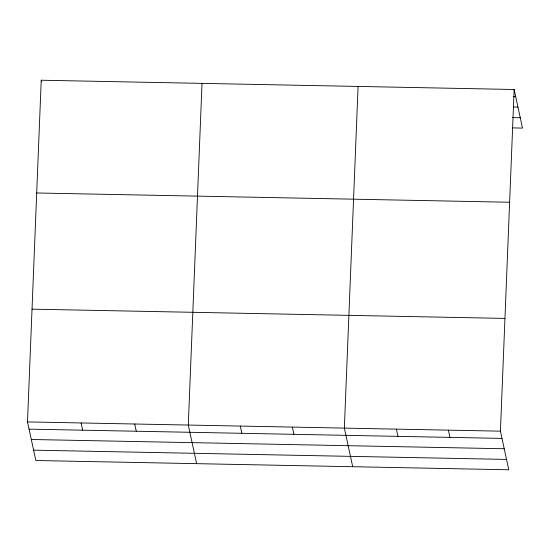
<?xml version="1.0" encoding="UTF-8"?>
<svg xmlns="http://www.w3.org/2000/svg" width="550" height="550" viewBox="0 0 550 550"><rect width="100%" height="100%" fill="white"/><g stroke="black" fill="none" stroke-linecap="round" stroke-linejoin="round"><path stroke-width="0.82" d="M514.154 89.492L500.424 431.166L508.771 469.769L35.846 460.508L27.5 421.905L41.229 80.231L514.154 89.492L522.5 128.095L512.263 127.896M202.022 83.38L188.292 425.054L196.639 463.657M358.091 86.433L344.355 428.106L352.701 466.716M513.157 96.676L515.714 96.724M513.693 106.996L517.956 107.078M512.586 117.59L520.259 117.741M36.699 192.981L509.623 202.242M32.031 309.155L504.955 318.409M27.5 421.905L500.424 431.166M29.068 429.138L501.985 438.398M31.302 439.491L504.226 448.752M33.612 450.161L506.529 459.415M448.401 430.148L449.962 437.381M396.378 429.124L397.946 436.363M292.339 427.089L293.899 434.328M240.316 426.071L241.876 433.304M134.695 424.002L136.262 431.241M41.229 80.231L41.58 81.84M81.097 422.957L82.665 430.189"/></g></svg>
